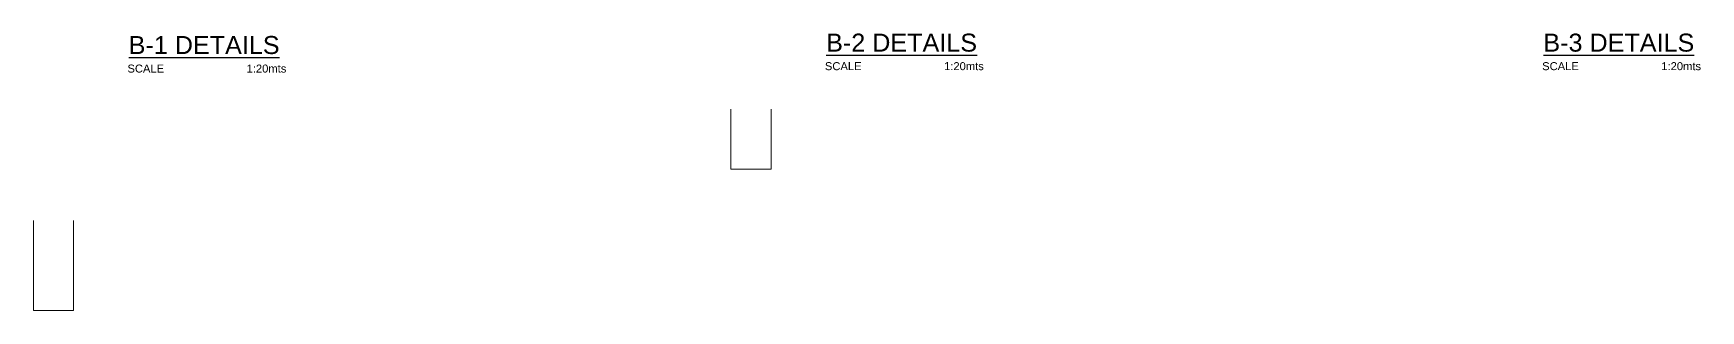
# Model space of a CAD drawing. Header units: inches. Extents: x -1369 to 1198, y -366 to 1398.
# Drawn here: x -621.11 to -612.78, y -36.34 to -34.96 of the extents above; entities that cross this region are included whole.
import ezdxf

# ---------------------------------------------------------------- set-up
doc = ezdxf.new("R2010")
doc.units = ezdxf.units.IN
doc.header["$MEASUREMENT"] = 0
doc.layers.add('BLK_BDY', color=11, linetype='Continuous', lineweight=13)
doc.styles.get("Standard").update_dxf_attribs({"font": 'arial.ttf'})

msp = doc.modelspace()

# ---------------------------------------------------------------- linework, layer by layer
at = {"layer": 'BLK_BDY'}
for points in [[(-617.6249, -35.3343), (-617.6249, -35.6343), (-617.4237, -35.6343), (-617.4237, -35.3343)], [(-621.1118, -35.8915), (-621.1118, -36.3415), (-620.9106, -36.3415), (-620.9106, -35.8915)]]:
    msp.add_lwpolyline(points, dxfattribs=at)

# ---------------------------------------------------------------- texts
at = {"char_height": 0.09, "width": 1.201411, "attachment_point": 1}
for s, insert in [('{\\LB-1 DETAILS}', (-620.6352, -34.9686)), ('{\\LB-2 DETAILS}', (-617.1483, -34.9566)), ('{\\LB-3 DETAILS}', (-613.5625, -34.9566))]:
    msp.add_mtext(s, dxfattribs=dict(at, insert=insert))
at = {"color": 7, "char_height": 0.04, "attachment_point": 1}
for insert in [(-620.6413, -35.1113), (-617.1544, -35.0993), (-613.5686, -35.0993)]:
    msp.add_mtext('SCALE', dxfattribs=dict(at, insert=insert))
at = {"color": 7, "char_height": 0.04, "width": 0.263977, "attachment_point": 1}
for insert in [(-620.0456, -35.1113), (-616.5587, -35.0993), (-612.9729, -35.0993)]:
    msp.add_mtext('1:20mts', dxfattribs=dict(at, insert=insert))

doc.saveas('drawing.dxf')
